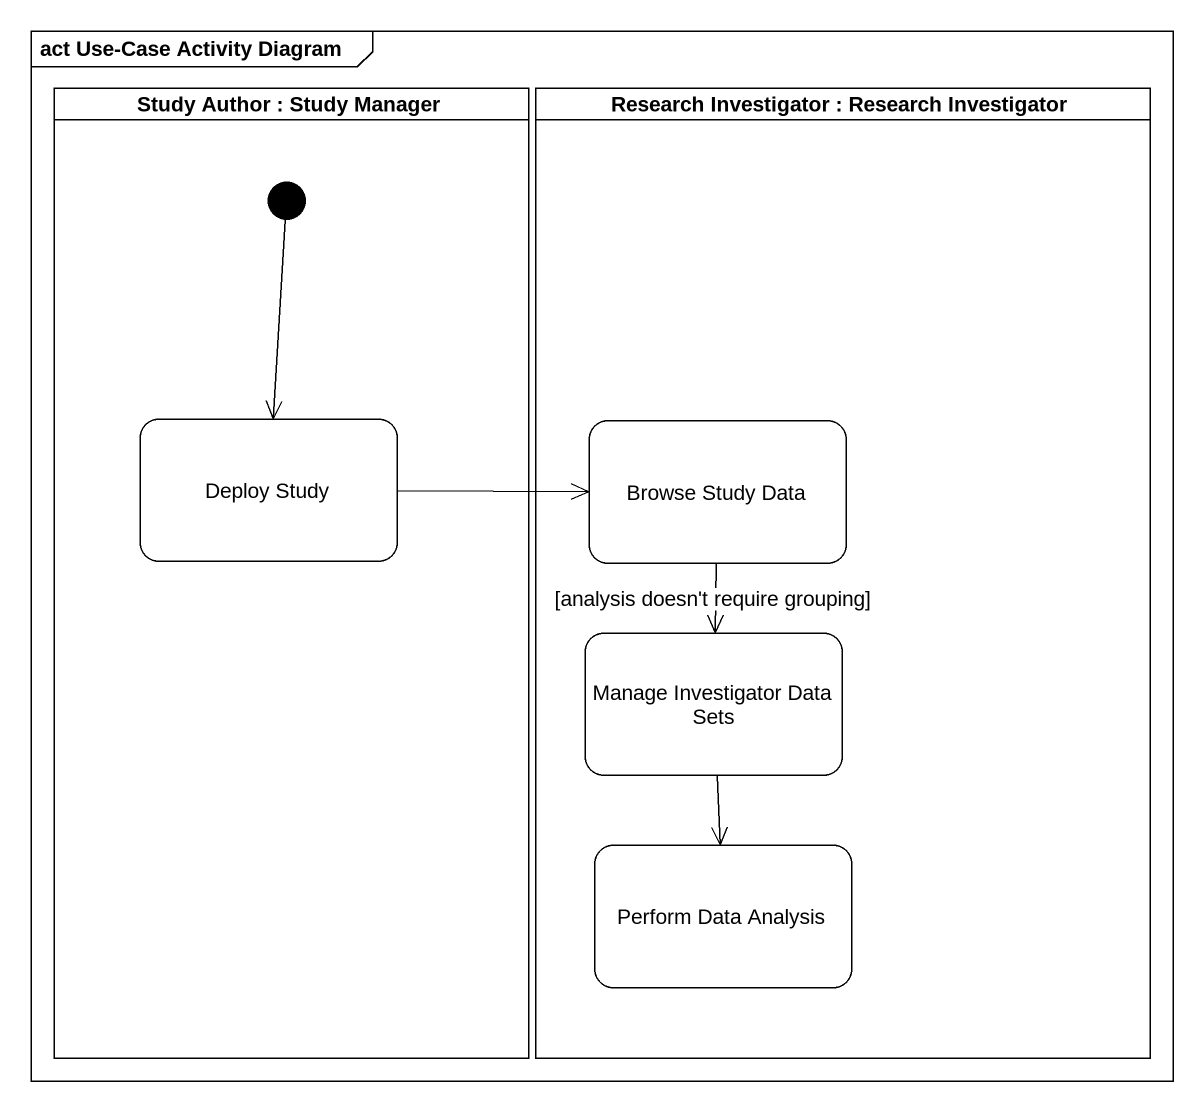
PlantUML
@startuml
mainframe act Use-Case Activity Diagram
hide empty description
state "Study Author : Study Manager" as Study_Author <<partition>> {
  state "Deploy Study" as Deploy_Study
  [*] --> Deploy_Study
}
state "Research Investigator : Research Investigator" as Research_Investigator <<partition>> {
  state "Browse Study Data" as Browse_Study_Data
  state "Manage Investigator Data Sets" as Manage_Investigator_Data
  state "Perform Data Analysis" as Perform_Data_Analysis
}
Deploy_Study -right-> Browse_Study_Data
Browse_Study_Data --> Manage_Investigator_Data : [analysis doesn't require grouping]
Manage_Investigator_Data --> Perform_Data_Analysis
@enduml
